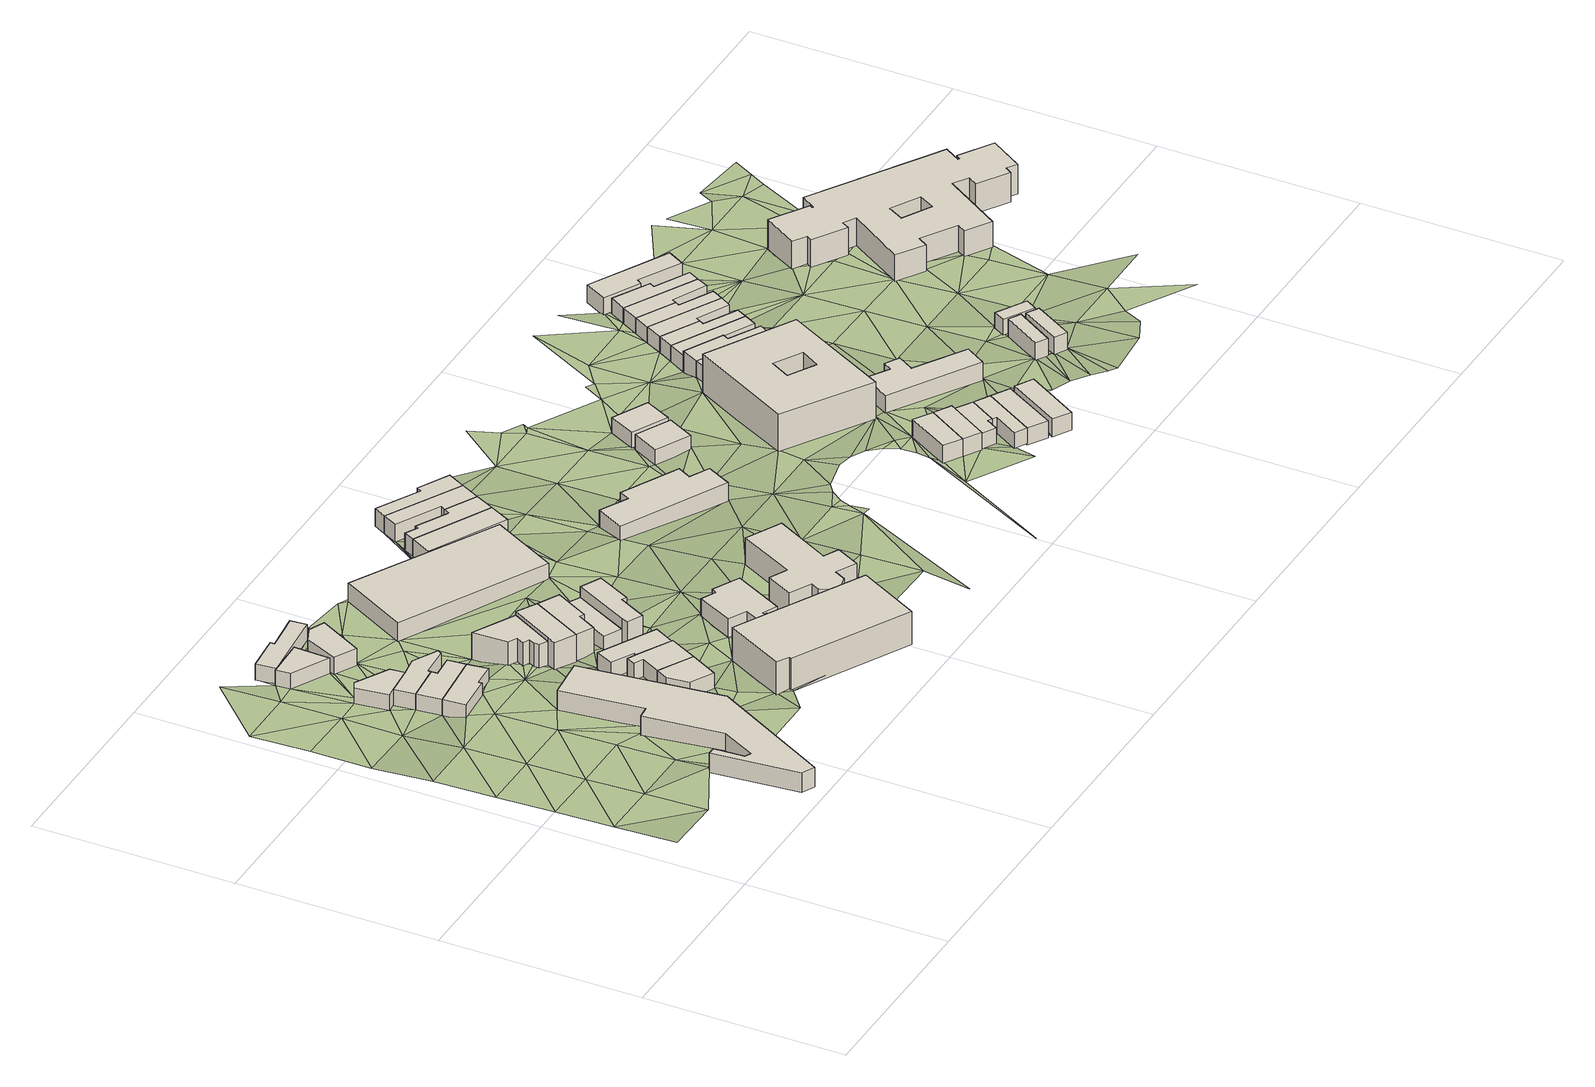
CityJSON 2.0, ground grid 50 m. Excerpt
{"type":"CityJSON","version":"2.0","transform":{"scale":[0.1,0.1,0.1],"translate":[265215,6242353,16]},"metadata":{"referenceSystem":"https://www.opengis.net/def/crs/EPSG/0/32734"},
"CityObjects":{
"building1":{"type":"Building","attributes":{"address":"Durham Avenue Cape Town","building":"retail","building:levels":1,"building_height":4.1,"roof_height":25.16,"ground_height":21.06,"plus_code":"4FRW3F86+V5J"},"geometry":[{"type":"Solid","lod":"1","boundaries":[[[[0,1,2,3]],[[1,4,5,2]],[[4,6,7,5]],[[6,8,9,7]],[[8,10,11,9]],[[10,12,13,11]],[[12,14,15,13]],[[14,16,17,15]],[[16,18,19,17]],[[18,20,21,19]],[[20,22,23,21]],[[22,0,3,23]],[[3,2,5,7,9,11,13,15,17,19,21,23]],[[22,20,18,16,14,12,10,8,6,4,1,0]]]]}]},
"building2":{"type":"Building","attributes":{"address":"Sugar Fix 83 Durham Avenue Salt River Cape Town","building":"retail","building:levels":1,"building_height":4.1,"roof_height":22.53,"ground_height":18.43,"plus_code":"4FRW3F96+43G"},"geometry":[{"type":"Solid","lod":"1","boundaries":[[[[24,25,26,27]],[[25,28,29,26]],[[28,30,31,29]],[[30,32,33,31]],[[32,34,35,33]],[[34,24,27,35]],[[27,26,29,31,33,35]],[[34,32,30,28,25,24]]]]}]},
"building3":{"type":"Building","attributes":{"address":"89 Durham Avenue Salt River Cape Town","building":"house","building:levels":1,"building_height":4.1,"roof_height":22.53,"ground_height":18.43,"plus_code":"4FRW3F96+343"},"geometry":[{"type":"Solid","lod":"1","boundaries":[[[[36,37,38,39]],[[37,40,41,38]],[[40,42,43,41]],[[42,44,45,43]],[[44,46,47,45]],[[46,36,39,47]],[[39,38,41,43,45,47]],[[46,44,42,40,37,36]]]]}]},
"building4":{"type":"Building","attributes":{"address":"87 Durham Avenue Salt River Cape Town","building":"house","building:levels":1,"building_height":4.1,"roof_height":22.53,"ground_height":18.43,"plus_code":"4FRW3F96+34F"},"geometry":[{"type":"Solid","lod":"1","boundaries":[[[[37,36,39,38]],[[36,48,49,39]],[[48,50,51,49]],[[50,52,53,51]],[[52,54,55,53]],[[54,37,38,55]],[[38,39,49,51,53,55]],[[54,52,50,48,36,37]]]]}]},
"building5":{"type":"Building","attributes":{"building":"retail","building:levels":1,"building_height":4.1,"roof_height":22.37,"ground_height":18.27,"plus_code":"4FRW3F96+53Q"},"geometry":[{"type":"Solid","lod":"1","boundaries":[[[[56,57,58,59]],[[57,60,61,58]],[[60,62,63,61]],[[62,56,59,63]],[[59,58,61,63]],[[62,60,57,56]]]]}]},
"building6":{"type":"Building","attributes":{"address":"85 Durham Avenue Salt River Cape Town","building":"house","building:levels":1,"building_height":4.1,"roof_height":22.53,"ground_height":18.43,"plus_code":"4FRW3F96+443"},"geometry":[{"type":"Solid","lod":"1","boundaries":[[[[54,52,53,55]],[[52,64,65,53]],[[64,66,67,65]],[[66,68,69,67]],[[68,70,71,69]],[[70,72,27,71]],[[72,73,35,27]],[[73,54,55,35]],[[55,53,65,67,69,71,27,35]],[[73,72,70,68,66,64,52,54]]]]}]},
"building7":{"type":"Building","attributes":{"address":"Salt River Cape Town","building":"house","building:levels":1,"building_height":4.1,"roof_height":21.82,"ground_height":17.72,"plus_code":"4FRW3F96+647"},"geometry":[{"type":"Solid","lod":"1","boundaries":[[[[74,75,76,77]],[[75,78,79,76]],[[78,80,81,79]],[[80,82,83,81]],[[82,84,85,83]],[[84,74,77,85]],[[77,76,79,81,83,85]],[[84,82,80,78,75,74]]]]}]},
"building8":{"type":"Building","attributes":{"address":"82 Coleridge Road Salt River Cape Town","building":"house","building:levels":1,"building_height":4.1,"roof_height":24.78,"ground_height":20.68,"plus_code":"4FRW3F86+W63"},"geometry":[{"type":"Solid","lod":"1","boundaries":[[[[86,87,88,89]],[[87,90,91,88]],[[90,92,93,91]],[[92,94,95,93]],[[94,86,89,95]],[[89,88,91,93,95]],[[94,92,90,87,86]]]]}]},
"building9":{"type":"Building","attributes":{"building":"yes","building:levels":1,"building_height":4.1,"roof_height":22.37,"ground_height":18.27,"plus_code":"4FRW3F96+54P"},"geometry":[{"type":"Solid","lod":"1","boundaries":[[[[96,97,98,99]],[[97,100,101,98]],[[100,102,103,101]],[[102,104,105,103]],[[104,96,99,105]],[[99,98,101,103,105]],[[104,102,100,97,96]]]]}]},
"building10":{"type":"Building","attributes":{"address":"80 Coleridge Road Salt River Cape Town","building":"house","building:levels":1,"building_height":4.1,"roof_height":24.78,"ground_height":20.68,"plus_code":"4FRW3F86+W6G"},"geometry":[{"type":"Solid","lod":"1","boundaries":[[[[106,107,108,95]],[[107,109,110,108]],[[109,111,112,110]],[[111,113,114,112]],[[113,115,116,114]],[[115,117,89,116]],[[117,106,95,89]],[[95,108,110,112,114,116,89]],[[117,115,113,111,109,107,106]]]]}]},
"building11":{"type":"Building","attributes":{"address":"78 Coleridge Road Salt River Cape Town","building":"house","building:levels":1,"building_height":4.1,"roof_height":24.37,"ground_height":20.27,"plus_code":"4FRW3F86+X65"},"geometry":[{"type":"Solid","lod":"1","boundaries":[[[[118,119,120,121]],[[119,122,123,120]],[[122,124,125,123]],[[124,126,127,125]],[[126,128,129,127]],[[128,118,121,129]],[[121,120,123,125,127,129]],[[128,126,124,122,119,118]]]]}]},
"building12":{"type":"Building","attributes":{"address":"1 Swift Street Salt River Cape Town","building":"house","building:levels":2,"building_height":6.9,"roof_height":25.39,"ground_height":18.49,"plus_code":"4FRW3F96+362"},"geometry":[{"type":"Solid","lod":"1","boundaries":[[[[130,131,132,133]],[[131,134,135,132]],[[134,136,137,135]],[[136,138,139,137]],[[138,140,141,139]],[[140,142,143,141]],[[142,144,145,143]],[[144,146,147,145]],[[146,130,133,147]],[[133,132,135,137,139,141,143,145,147]],[[146,144,142,140,138,136,134,131,130]]]]}]},
"building13":{"type":"Building","attributes":{"address":"3 Swift Street Salt River Cape Town","building":"house","building:levels":2,"building_height":6.9,"roof_height":26.44,"ground_height":19.54,"plus_code":"4FRW3F96+26P"},"geometry":[{"type":"Solid","lod":"1","boundaries":[[[[148,149,150,151]],[[149,152,153,150]],[[152,154,155,153]],[[154,156,157,155]],[[156,148,151,157]],[[151,150,153,155,157]],[[156,154,152,149,148]]]]}]},
"building14":{"type":"Building","attributes":{"address":"5 Swift Street Salt River Cape Town","building":"house","building:levels":2,"building_height":6.9,"roof_height":26.44,"ground_height":19.54,"plus_code":"4FRW3F96+27C"},"geometry":[{"type":"Solid","lod":"1","boundaries":[[[[158,159,151,160]],[[159,161,157,151]],[[161,162,163,157]],[[162,164,165,163]],[[164,166,167,165]],[[166,158,160,167]],[[160,151,157,163,165,167]],[[166,164,162,161,159,158]]]]}]},
"building15":{"type":"Building","attributes":{"address":"86 Cecil Road Salt River Cape Town","building":"industrial","building:levels":2,"building_height":6.9,"roof_height":29.19,"ground_height":22.29,"plus_code":"4FRW3F86+R8G"},"geometry":[{"type":"Solid","lod":"1","boundaries":[[[[168,169,170,171]],[[169,172,173,170]],[[172,174,175,173]],[[174,176,177,175]],[[176,178,179,177]],[[178,168,171,179]],[[171,170,173,175,177,179]],[[178,176,174,172,169,168]]]]}]},
"building16":{"type":"Building","attributes":{"address":"7 Swift Street Salt River Cape Town","building":"house","building:levels":1,"building_height":4.1,"roof_height":23.52,"ground_height":19.42,"plus_code":"4FRW3F96+278"},"geometry":[{"type":"Solid","lod":"1","boundaries":[[[[180,158,181,182]],[[158,166,183,181]],[[166,184,185,183]],[[184,186,187,185]],[[186,188,189,187]],[[188,180,182,189]],[[182,181,183,185,187,189]],[[188,186,184,166,158,180]]]]}]},
"building17":{"type":"Building","attributes":{"address":"9 Swift Street Salt River Cape Town","building":"house","building:levels":2,"building_height":6.9,"roof_height":26.32,"ground_height":19.42,"plus_code":"4FRW3F96+275"},"geometry":[{"type":"Solid","lod":"1","boundaries":[[[[180,188,190,191]],[[188,192,193,190]],[[192,194,195,193]],[[194,196,197,195]],[[196,198,199,197]],[[198,200,201,199]],[[200,180,191,201]],[[191,190,193,195,197,199,201]],[[200,198,196,194,192,188,180]]]]}]},
"building18":{"type":"Building","attributes":{"address":"63 Coleridge Road Salt River Cape Town","building":"house","building:levels":1,"residential":"clergy_house","building_height":4.1,"roof_height":25.23,"ground_height":21.13,"plus_code":"4FRW3F86+V8X"},"geometry":[{"type":"Solid","lod":"1","boundaries":[[[[202,203,204,205]],[[203,206,207,204]],[[206,208,209,207]],[[208,210,211,209]],[[210,212,213,211]],[[212,214,215,213]],[[214,216,217,215]],[[216,218,219,217]],[[218,220,221,219]],[[220,222,223,221]],[[222,224,225,223]],[[224,226,227,225]],[[226,228,229,227]],[[228,202,205,229]],[[205,204,207,209,211,213,215,217,219,221,223,225,227,229]],[[228,226,224,222,220,218,216,214,212,210,208,206,203,202]]]]}]},
"building19":{"type":"Building","attributes":{"address":"4 Swift Street Salt River Cape Town","building":"retail","building:levels":1,"building_height":4.1,"roof_height":22.8,"ground_height":18.7,"plus_code":"4FRW3F96+47P"},"geometry":[{"type":"Solid","lod":"1","boundaries":[[[[230,231,232,233]],[[231,234,235,232]],[[234,236,237,235]],[[236,230,233,237]],[[233,232,235,237]],[[236,234,231,230]]]]}]},
"building20":{"type":"Building","attributes":{"address":"St. Francis Catholic Church Coleridge Road Salt River","building":"church","building:levels":2,"amenity":"place_of_worship","building_height":6.9,"roof_height":27.73,"ground_height":20.83,"plus_code":"4FRW3F86+VCM"},"geometry":[{"type":"Solid","lod":"1","boundaries":[[[[238,239,240,241]],[[239,242,243,240]],[[242,244,245,243]],[[244,246,247,245]],[[246,248,249,247]],[[248,250,251,249]],[[250,252,253,251]],[[252,254,255,253]],[[254,256,257,255]],[[256,258,259,257]],[[258,260,261,259]],[[260,262,263,261]],[[262,264,265,263]],[[264,238,241,265]],[[241,240,243,245,247,249,251,253,255,257,259,261,263,265]],[[264,262,260,258,256,254,252,250,248,246,244,242,239,238]]]]}]},
"building21":{"type":"Building","attributes":{"address":"74 Coleridge Road Salt River Cape Town","building":"house","building:levels":1,"building_height":4.1,"roof_height":22.81,"ground_height":18.71,"plus_code":"4FRW3F96+592"},"geometry":[{"type":"Solid","lod":"1","boundaries":[[[[266,267,268,269]],[[267,270,271,268]],[[270,272,273,271]],[[272,266,269,273]],[[269,268,271,273]],[[272,270,267,266]]]]}]},
"building22":{"type":"Building","attributes":{"address":"72 Coleridge Road Salt River Cape Town","building":"house","building:levels":1,"building_height":4.1,"roof_height":22.81,"ground_height":18.71,"plus_code":"4FRW3F96+598"},"geometry":[{"type":"Solid","lod":"1","boundaries":[[[[274,275,276,277]],[[275,278,279,276]],[[278,280,281,279]],[[280,282,283,281]],[[282,267,268,283]],[[267,266,269,268]],[[266,284,285,269]],[[284,274,277,285]],[[277,276,279,281,283,268,269,285]],[[284,266,267,282,280,278,275,274]]]]}]},
"building23":{"type":"Building","attributes":{"address":"70 Coleridge Road Salt River Cape Town","building":"house","building:levels":1,"building_height":4.1,"roof_height":22.81,"ground_height":18.71,"plus_code":"4FRW3F96+59W"},"geometry":[{"type":"Solid","lod":"1","boundaries":[[[[286,287,288,289]],[[287,290,291,288]],[[290,292,293,291]],[[292,294,277,293]],[[294,295,285,277]],[[295,286,289,285]],[[289,288,291,293,277,285]],[[295,294,292,290,287,286]]]]}]},
"building24":{"type":"Building","attributes":{"address":"68 Coleridge Road Salt River Cape Town","building":"house","building:levels":1,"building_height":4.1,"roof_height":22.81,"ground_height":18.71,"plus_code":"4FRW3F96+6C2"},"geometry":[{"type":"Solid","lod":"1","boundaries":[[[[296,297,298,299]],[[297,300,301,298]],[[300,302,288,301]],[[302,303,289,288]],[[303,304,305,289]],[[304,296,299,305]],[[299,298,301,288,289,305]],[[304,303,302,300,297,296]]]]}]},
"building25":{"type":"Building","attributes":{"building":"school","building:levels":1,"building_height":4.1,"roof_height":22.46,"ground_height":18.36,"plus_code":"4FRW3F96+2FQ"},"geometry":[{"type":"Solid","lod":"1","boundaries":[[[[306,307,308,309]],[[307,310,311,308]],[[310,312,313,311]],[[312,314,315,313]],[[314,316,317,315]],[[316,318,319,317]],[[318,320,321,319]],[[320,306,309,321]],[[309,308,311,313,315,317,319,321]],[[320,318,316,314,312,310,307,306]]]]}]},
"building26":{"type":"Building","attributes":{"building":"school","building:levels":1,"building_height":4.1,"roof_height":21.65,"ground_height":17.55,"plus_code":"4FRW3F96+3HH"},"geometry":[{"type":"Solid","lod":"1","boundaries":[[[[322,323,324,325]],[[323,326,327,324]],[[326,328,329,327]],[[328,322,325,329]],[[325,324,327,329]],[[328,326,323,322]]]]}]},
"building27":{"type":"Building","attributes":{"building":"school","building:levels":1,"building_height":4.1,"roof_height":21.23,"ground_height":17.13,"plus_code":"4FRW3F96+3JR"},"geometry":[{"type":"Solid","lod":"1","boundaries":[[[[330,331,332,333]],[[331,334,335,332]],[[334,336,337,335]],[[336,330,333,337]],[[333,332,335,337]],[[336,334,331,330]]]]}]},
"building28":{"type":"Building","attributes":{"address":"Swift Street Salt River Cape Town","building":"house","building:levels":1,"building_height":4.1,"roof_height":24.75,"ground_height":20.65,"plus_code":"4FRW3F86+VMH"},"geometry":[{"type":"Solid","lod":"1","boundaries":[[[[338,339,340,341]],[[339,342,343,340]],[[342,344,345,343]],[[344,338,341,345]],[[341,340,343,345]],[[344,342,339,338]]]]}]},
"building29":{"type":"Building","attributes":{"address":"Swift Street Salt River Cape Town","building":"house","building:levels":1,"building_height":4.1,"roof_height":24.75,"ground_height":20.65,"plus_code":"4FRW3F86+VP2"},"geometry":[{"type":"Solid","lod":"1","boundaries":[[[[339,338,341,340]],[[338,346,347,341]],[[346,348,349,347]],[[348,350,351,349]],[[350,339,340,351]],[[340,341,347,349,351]],[[350,348,346,338,339]]]]}]},
"building30":{"type":"Building","attributes":{"address":"Swift Street Salt River Cape Town","building":"house","building:levels":1,"building_height":4.1,"roof_height":24.51,"ground_height":20.41,"plus_code":"4FRW3F86+VP4"},"geometry":[{"type":"Solid","lod":"1","boundaries":[[[[352,353,354,355]],[[353,356,357,354]],[[356,358,359,357]],[[358,360,361,359]],[[360,362,363,361]],[[362,352,355,363]],[[355,354,357,359,361,363]],[[362,360,358,356,353,352]]]]}]},
"building31":{"type":"Building","attributes":{"address":"Swift Street Salt River Cape Town","building":"house","building:levels":1,"building_height":4.1,"roof_height":24.51,"ground_height":20.41,"plus_code":"4FRW3F86+RPG"},"geometry":[{"type":"Solid","lod":"1","boundaries":[[[[364,352,355,365]],[[352,362,363,355]],[[362,366,367,363]],[[366,368,369,367]],[[368,370,371,369]],[[370,364,365,371]],[[365,355,363,367,369,371]],[[370,368,366,362,352,364]]]]}]},
"building32":{"type":"Building","attributes":{"address":"Swift Street Salt River Cape Town","building":"house","building:levels":1,"building_height":4.1,"roof_height":24.51,"ground_height":20.41,"plus_code":"4FRW3F86+RQC"},"geometry":[{"type":"Solid","lod":"1","boundaries":[[[[372,373,371,365]],[[373,374,375,371]],[[374,376,377,375]],[[376,372,365,377]],[[365,371,375,377]],[[376,374,373,372]]]]}]},
"building33":{"type":"Building","attributes":{"address":"Swift Studio 97 Cecil Road Salt River 7925 Cape Town","building":"apartments","building:levels":3,"building:flats":"2","building_height":9.7,"roof_height":28.74,"ground_height":19.04,"plus_code":"4FRW3F96+2M3"},"geometry":[{"type":"Solid","lod":"1","boundaries":[[[[378,379,380,381]],[[379,382,383,380]],[[382,384,385,383]],[[384,378,381,385]],[[386,387,388,389]],[[387,390,391,388]],[[390,392,393,391]],[[392,386,389,393]],[[381,380,383,385],[389,388,391,393]],[[384,382,379,378],[392,390,387,386]]]]}]},
"building34":{"type":"Building","attributes":{"address":"Swift Street Salt River Cape Town","building":"house","building:levels":1,"building_height":4.1,"roof_height":24.74,"ground_height":20.64,"plus_code":"4FRW3F86+RQ8"},"geometry":[{"type":"Solid","lod":"1","boundaries":[[[[394,395,396,397]],[[395,398,399,396]],[[398,400,401,399]],[[400,394,397,401]],[[397,396,399,401]],[[400,398,395,394]]]]}]},
"building35":{"type":"Building","attributes":{"building":"school","building:levels":1,"building_height":4.1,"roof_height":23.8,"ground_height":19.7,"plus_code":"4FRW3F86+WQ8"},"geometry":[{"type":"Solid","lod":"1","boundaries":[[[[402,403,404,405]],[[403,406,407,404]],[[406,408,409,407]],[[408,410,411,409]],[[410,412,413,411]],[[412,414,415,413]],[[414,416,417,415]],[[416,402,405,417]],[[405,404,407,409,411,413,415,417]],[[416,414,412,410,408,406,403,402]]]]}]},
"building36":{"type":"Building","attributes":{"address":"95 Cecil Road Salt River Cape Town","building":"house","building:levels":1,"building_height":4.1,"roof_height":22.55,"ground_height":18.45,"plus_code":"4FRW3F96+3P9"},"geometry":[{"type":"Solid","lod":"1","boundaries":[[[[418,419,420,421]],[[419,422,423,420]],[[422,424,425,423]],[[424,426,427,425]],[[426,428,429,427]],[[428,418,421,429]],[[421,420,423,425,427,429]],[[428,426,424,422,419,418]]]]}]},
"building37":{"type":"Building","attributes":{"address":"93 Cecil Road Salt River Cape Town","building":"house","building:levels":1,"building_height":4.1,"roof_height":22.55,"ground_height":18.45,"plus_code":"4FRW3F96+3QC"},"geometry":[{"type":"Solid","lod":"1","boundaries":[[[[430,431,421,420]],[[431,432,433,421]],[[432,434,435,433]],[[434,436,437,435]],[[436,438,439,437]],[[438,430,420,439]],[[420,421,433,435,437,439]],[[438,436,434,432,431,430]]]]}]},
"building38":{"type":"Building","attributes":{"address":"91 Cecil Road Salt River Cape Town","building":"house","building:levels":1,"building_height":4.1,"roof_height":21.38,"ground_height":17.28,"plus_code":"4FRW3F96+3QR"},"geometry":[{"type":"Solid","lod":"1","boundaries":[[[[438,436,440,441]],[[436,442,443,440]],[[442,444,445,443]],[[444,446,447,445]],[[446,448,449,447]],[[448,438,441,449]],[[441,440,443,445,447,449]],[[448,446,444,442,436,438]]]]}]},
"building39":{"type":"Building","attributes":{"address":"89 Cecil Road Salt River Cape Town","building":"house","building:levels":1,"building_height":4.1,"roof_height":21.38,"ground_height":17.28,"plus_code":"4FRW3F96+4Q4"},"geometry":[{"type":"Solid","lod":"1","boundaries":[[[[450,451,447,449]],[[451,452,453,447]],[[452,454,455,453]],[[454,456,457,455]],[[456,458,459,457]],[[458,450,449,459]],[[449,447,453,455,457,459]],[[458,456,454,452,451,450]]]]}]},
"building40":{"type":"Building","attributes":{"address":"87 Cecil Road Salt River Cape Town","building":"house","building:levels":1,"building_height":4.1,"roof_height":21.38,"ground_height":17.28,"plus_code":"4FRW3F96+4QG"},"geometry":[{"type":"Solid","lod":"1","boundaries":[[[[458,456,457,459]],[[456,460,461,457]],[[460,462,463,461]],[[462,464,465,463]],[[464,466,467,465]],[[466,458,459,467]],[[459,457,461,463,465,467]],[[466,464,462,460,456,458]]]]}]},
"building41":{"type":"Building","attributes":{"address":"85 Cecil Road Salt River Cape Town","building":"house","building:levels":1,"building_height":4.1,"roof_height":21.27,"ground_height":17.17,"plus_code":"4FRW3F96+4RJ"},"geometry":[{"type":"Solid","lod":"1","boundaries":[[[[466,464,468,469]],[[464,470,471,468]],[[470,472,473,471]],[[472,474,475,473]],[[474,476,477,475]],[[476,466,469,477]],[[469,468,471,473,475,477]],[[476,474,472,470,464,466]]]]}]},
"building42":{"type":"Building","attributes":{"building":"school","building:levels":1,"building_height":4.1,"roof_height":23.82,"ground_height":19.72,"plus_code":"4FRW3F86+VV9"},"geometry":[{"type":"Solid","lod":"1","boundaries":[[[[478,479,480,481]],[[479,482,483,480]],[[482,484,485,483]],[[484,478,481,485]],[[481,480,483,485]],[[484,482,479,478]]]]}]},
"building43":{"type":"Building","attributes":{"address":"83 Cecil Road Salt River Cape Town","building":"house","building:levels":1,"building_height":4.1,"roof_height":21.27,"ground_height":17.17,"plus_code":"4FRW3F96+5Q5"},"geometry":[{"type":"Solid","lod":"1","boundaries":[[[[476,474,475,477]],[[474,486,487,475]],[[486,488,489,487]],[[488,490,491,489]],[[490,492,493,491]],[[492,476,477,493]],[[477,475,487,489,491,493]],[[492,490,488,486,474,476]]]]}]},
"building44":{"type":"Building","attributes":{"building":"school","building:levels":1,"building_height":4.1,"roof_height":23.82,"ground_height":19.72,"plus_code":"4FRW3F86+VW2"},"geometry":[{"type":"Solid","lod":"1","boundaries":[[[[494,495,496,497]],[[495,498,499,496]],[[498,500,501,499]],[[500,494,497,501]],[[497,496,499,501]],[[500,498,495,494]]]]}]},
"building45":{"type":"Building","attributes":{"address":"81 Cecil Road Salt River Cape Town","building":"house","building:levels":1,"building_height":4.1,"roof_height":21.27,"ground_height":17.17,"plus_code":"4FRW3F96+5R3"},"geometry":[{"type":"Solid","lod":"1","boundaries":[[[[492,490,491,493]],[[490,502,503,491]],[[502,504,505,503]],[[504,506,507,505]],[[506,508,509,507]],[[508,492,493,509]],[[493,491,503,505,507,509]],[[508,506,504,502,490,492]]]]}]},
"building46":{"type":"Building","attributes":{"building":"school","building:levels":1,"building_height":4.1,"roof_height":22.9,"ground_height":18.8,"plus_code":"4FRW3F86+VWV"},"geometry":[{"type":"Solid","lod":"1","boundaries":[[[[510,511,512,513]],[[511,514,515,512]],[[514,516,517,515]],[[516,510,513,517]],[[513,512,515,517]],[[516,514,511,510]]]]}]},
"building47":{"type":"Building","attributes":{"address":"79 Cecil Road Salt River Cape Town","building":"house","building:levels":1,"building_height":4.1,"roof_height":21.27,"ground_height":17.17,"plus_code":"4FRW3F96+5RM"},"geometry":[{"type":"Solid","lod":"1","boundaries":[[[[518,519,520,521]],[[519,522,523,520]],[[522,524,525,523]],[[524,526,527,525]],[[526,528,529,527]],[[528,518,521,529]],[[521,520,523,525,527,529]],[[528,526,524,522,519,518]]]]}]},
"building48":{"type":"Building","attributes":{"address":"Druden Primary School Dryden Street Salt River Cape Town","building":"school","building:levels":2,"amenity":"school","building_height":6.9,"roof_height":24.51,"ground_height":17.61,"plus_code":"4FRW3F97+23M"},"geometry":[{"type":"Solid","lod":"1","boundaries":[[[[530,531,532,533]],[[531,534,535,532]],[[534,536,537,535]],[[536,538,539,537]],[[538,540,541,539]],[[540,542,543,541]],[[542,544,545,543]],[[544,546,547,545]],[[546,548,549,547]],[[548,550,551,549]],[[550,552,553,551]],[[552,554,555,553]],[[554,556,557,555]],[[556,558,559,557]],[[558,560,561,559]],[[560,562,563,561]],[[562,564,565,563]],[[564,566,567,565]],[[566,568,569,567]],[[568,570,571,569]],[[570,572,573,571]],[[572,574,575,573]],[[574,576,577,575]],[[576,578,579,577]],[[578,580,581,579]],[[580,582,583,581]],[[582,584,585,583]],[[584,530,533,585]],[[586,587,588,589]],[[587,590,591,588]],[[590,592,593,591]],[[592,586,589,593]],[[533,532,535,537,539,541,543,545,547,549,551,553,555,557,559,561,563,565,567,569,571,573,575,577,579,581,583,585],[589,588,591,593]],[[584,582,580,578,576,574,572,570,568,566,564,562,560,558,556,554,552,550,548,546,544,542,540,538,536,534,531,530],[592,590,587,586]]]]}]},
"terrain1":{"type":"TINRelief","geometry":[{"type":"CompositeSurface","lod":"1","boundaries":[[[594,595,596]],[[597,596,598]],[[596,595,599]],[[596,599,598]],[[600,597,601]],[[597,598,601]],[[602,603,600]],[[595,604,599]],[[602,600,601]],[[603,605,606]],[[598,599,607]],[[608,599,604]],[[605,603,602]],[[606,609,610]],[[599,608,607]],[[601,598,611]],[[609,612,610]],[[613,608,604]],[[606,605,609]],[[598,607,611]],[[613,614,615]],[[601,616,602]],[[613,615,608]],[[605,602,617]],[[608,618,607]],[[616,601,611]],[[612,609,619]],[[608,615,618]],[[602,620,617]],[[605,32,609]],[[618,611,607]],[[620,602,616]],[[621,612,619]],[[605,622,32]],[[622,605,617]],[[611,618,623]],[[619,609,30]],[[609,32,30]],[[1,611,623]],[[1,616,611]],[[32,622,34]],[[57,619,30]],[[620,616,624]],[[619,56,621]],[[619,57,56]],[[57,30,28]],[[625,626,627]],[[1,628,616]],[[56,629,630]],[[60,57,28]],[[28,25,631]],[[616,628,624]],[[28,631,632]],[[62,629,56]],[[632,60,28]],[[633,624,634]],[[24,635,25]],[[636,628,1]],[[90,87,627]],[[637,631,25]],[[638,48,639]],[[627,87,636]],[[640,639,48]],[[628,634,624]],[[626,641,627]],[[60,632,642]],[[632,631,637]],[[643,90,627]],[[25,635,637]],[[60,642,62]],[[644,643,627]],[[644,627,641]],[[640,48,66]],[[645,642,632]],[[636,87,646]],[[647,629,62]],[[62,642,645]],[[648,36,634]],[[86,113,87]],[[641,626,649]],[[650,634,628]],[[36,648,48]],[[87,113,646]],[[628,636,651]],[[66,48,648]],[[650,648,634]],[[636,646,652]],[[86,653,113]],[[654,637,635]],[[641,649,655]],[[62,645,100]],[[111,646,113]],[[66,648,68]],[[656,628,651]],[[68,654,635]],[[636,652,651]],[[628,657,650]],[[655,658,641]],[[659,628,656]],[[657,628,659]],[[660,646,111]],[[648,131,68]],[[100,647,62]],[[648,650,131]],[[644,169,643]],[[644,641,169]],[[656,651,661]],[[650,657,662]],[[660,111,109]],[[663,657,659]],[[649,664,655]],[[131,654,68]],[[665,651,652]],[[666,637,654]],[[94,643,169]],[[637,667,97]],[[667,637,666]],[[647,100,97]],[[654,131,666]],[[665,652,668]],[[669,668,652]],[[97,670,647]],[[669,652,671]],[[97,667,670]],[[666,131,672]],[[671,652,119]],[[673,94,674]],[[94,169,674]],[[672,131,149]],[[675,668,669]],[[676,668,677]],[[671,678,669]],[[675,677,668]],[[119,673,674]],[[230,667,666]],[[679,670,667]],[[680,671,119]],[[681,672,149]],[[682,218,169]],[[169,212,674]],[[169,683,682]],[[212,169,218]],[[680,119,684]],[[679,667,230]],[[672,685,666]],[[674,686,119]],[[684,687,680]],[[685,672,681]],[[684,119,686]],[[212,218,688]],[[686,674,212]],[[688,218,689]],[[687,684,690]],[[681,158,685]],[[691,683,169]],[[692,693,694]],[[695,692,683]],[[693,692,695]],[[683,696,695]],[[158,180,685]],[[697,666,685]],[[698,690,684]],[[683,699,696]],[[679,230,700]],[[696,701,695]],[[686,698,684]],[[690,698,200]],[[686,702,703]],[[696,704,701]],[[699,683,691]],[[695,701,705]],[[706,696,699]],[[696,706,704]],[[697,180,200]],[[685,180,697]],[[686,703,698]],[[707,695,705]],[[700,230,270]],[[708,699,691]],[[698,703,707]],[[709,200,698]],[[710,708,691]],[[709,697,200]],[[711,707,705]],[[230,712,270]],[[713,710,691]],[[691,714,713]],[[710,713,715]],[[700,270,267]],[[707,716,698]],[[709,717,697]],[[718,707,711]],[[267,282,700]],[[700,282,719]],[[698,720,709]],[[713,714,721]],[[712,697,717]],[[716,707,718]],[[700,719,287]],[[722,723,282]],[[282,723,719]],[[698,716,720]],[[709,724,717]],[[270,712,725]],[[713,726,727]],[[264,728,727]],[[723,729,719]],[[717,725,712]],[[709,720,724]],[[726,713,721]],[[730,729,723]],[[731,719,729]],[[732,725,717]],[[732,717,724]],[[733,729,730]],[[734,716,718]],[[735,264,727]],[[727,726,735]],[[731,729,733]],[[718,264,734]],[[720,716,734]],[[736,721,737]],[[266,725,738]],[[725,732,738]],[[739,732,724]],[[735,734,264]],[[721,736,726]],[[284,266,738]],[[732,739,738]],[[720,740,724]],[[736,735,726]],[[741,284,738]],[[284,741,742]],[[740,720,734]],[[310,307,739]],[[742,741,743]],[[738,739,744]],[[735,745,734]],[[746,739,307]],[[738,744,741]],[[736,747,735]],[[744,739,746]],[[745,735,747]],[[741,748,743]],[[740,734,745]],[[746,307,749]],[[743,748,750]],[[751,752,736]],[[747,736,752]],[[748,741,744]],[[747,752,753]],[[753,754,747]],[[745,747,754]],[[744,746,755]],[[740,745,756]],[[757,749,758]],[[749,755,746]],[[757,740,756]],[[745,754,759]],[[756,749,757]],[[760,748,744]],[[761,762,763]],[[745,759,764]],[[326,755,749]],[[755,760,744]],[[765,756,745]],[[749,756,766]],[[749,766,326]],[[764,765,745]],[[767,764,759]],[[755,326,323]],[[760,768,748]],[[769,770,748]],[[755,323,760]],[[769,748,768]],[[766,756,771]],[[756,765,771]],[[764,767,772]],[[760,323,773]],[[774,763,762]],[[762,775,774]],[[760,773,330]],[[760,776,768]],[[773,323,777]],[[776,760,330]],[[778,769,768]],[[775,762,779]],[[779,762,780]],[[768,776,778]],[[766,771,781]],[[777,782,773]],[[766,781,777]],[[763,774,342]],[[764,772,783]],[[784,785,786]],[[342,787,763]],[[764,783,765]],[[785,788,786]],[[777,781,782]],[[788,787,342]],[[772,784,783]],[[789,779,780]],[[788,342,786]],[[330,790,776]],[[378,771,765]],[[336,782,781]],[[779,789,358]],[[336,791,330]],[[784,786,783]],[[771,378,781]],[[791,790,330]],[[358,789,366]],[[786,342,783]],[[358,362,360]],[[358,366,362]],[[336,781,378]],[[342,339,792]],[[783,342,792]],[[336,793,791]],[[353,352,794]],[[339,794,795]],[[790,791,793]],[[795,792,339]],[[796,395,797]],[[793,336,378]],[[798,799,800]],[[795,794,352]],[[790,801,802]],[[803,783,792]],[[795,352,364]],[[790,793,801]],[[376,797,395]],[[800,799,804]],[[378,805,806]],[[378,806,793]],[[424,805,378]],[[801,793,807]],[[795,808,792]],[[364,808,795]],[[783,803,809]],[[803,810,811]],[[793,806,438]],[[808,364,376]],[[812,376,395]],[[810,813,811]],[[812,395,394]],[[814,793,438]],[[803,811,809]],[[424,378,809]],[[815,801,807]],[[816,807,793]],[[376,812,808]],[[812,394,817]],[[814,816,793]],[[811,813,809]],[[424,428,426]],[[408,818,819]],[[820,807,816]],[[813,408,821]],[[424,809,428]],[[817,822,812]],[[815,807,823]],[[807,820,823]],[[808,812,822]],[[809,813,824]],[[825,822,817]],[[408,819,821]],[[428,809,418]],[[824,813,821]],[[826,827,828]],[[819,808,822]],[[829,828,830]],[[831,832,825]],[[830,828,827]],[[820,833,823]],[[418,809,834]],[[835,822,825]],[[832,835,825]],[[809,824,834]],[[836,831,837]],[[827,418,834]],[[833,838,823]],[[821,819,839]],[[840,819,822]],[[841,836,837]],[[830,827,834]],[[842,452,843]],[[831,836,832]],[[835,844,822]],[[845,823,838]],[[846,823,845]],[[847,843,462]],[[835,832,844]],[[848,830,834]],[[821,849,824]],[[840,839,819]],[[452,462,843]],[[850,845,838]],[[848,834,452]],[[479,840,822]],[[836,841,851]],[[494,844,832]],[[834,824,849]],[[849,821,839]],[[850,852,845]],[[472,470,474]],[[479,853,840]],[[494,478,844]],[[486,474,488]],[[853,854,840]],[[854,839,840]],[[452,834,855]],[[853,479,478]],[[850,506,852]],[[462,452,855]],[[474,470,488]],[[851,856,836]],[[855,464,462]],[[514,853,478]],[[856,500,836]],[[506,504,857]],[[506,857,852]],[[478,494,514]],[[834,849,855]],[[857,858,852]],[[500,514,494]],[[504,502,857]],[[470,464,859]],[[500,856,514]],[[856,851,860]],[[854,861,839]],[[858,857,862]],[[470,859,488]],[[514,856,516]],[[863,854,516]],[[855,859,464]],[[502,862,857]],[[839,864,849]],[[490,488,859]],[[863,861,854]],[[865,856,860]],[[859,502,490]],[[855,849,864]],[[864,839,861]],[[862,502,859]],[[866,516,856]],[[865,866,856]],[[859,855,867]],[[868,862,859]],[[869,863,516]],[[868,870,862]],[[871,867,855]],[[869,861,863]],[[855,864,872]],[[868,873,870]],[[855,872,871]],[[866,869,516]],[[864,861,874]],[[875,868,859]],[[865,876,866]],[[859,867,875]],[[871,877,867]],[[878,874,861]],[[879,873,868]],[[872,864,880]],[[869,881,861]],[[872,880,871]],[[878,861,881]],[[864,882,880]],[[868,875,879]],[[874,878,883]],[[869,866,884]],[[885,873,879]],[[886,880,882]],[[883,878,887]],[[881,869,888]],[[878,881,888]],[[540,879,875]],[[546,540,875]],[[544,542,546]],[[540,546,542]],[[889,890,891]],[[892,893,879]],[[879,540,894]],[[895,889,891]],[[879,894,892]],[[540,896,894]],[[894,897,892]],[[898,894,896]],[[899,897,894]],[[898,899,894]],[[899,900,897]]]}]}
},
"vertices":[
[485,663,41],[380,652,41],[380,652,92],[485,663,92],[404,446,41],[404,446,92],[373,443,41],[373,443,92],[395,247,41],[395,247,92],[349,161,41],[349,161,92],[335,168,41],[335,168,92],[330,243,41],[330,243,92],[310,243,41],[310,243,92],[331,27,41],[331,27,92],[364,11,41],[364,11,92],[528,309,41],[528,309,92],
[330,1000,24],[326,1036,24],[326,1036,65],[330,1000,65],[243,1082,24],[243,1082,65],[225,1072,24],[225,1072,65],[234,990,24],[234,990,65],[258,993,24],[258,993,65],
[419,894,23],[270,879,23],[270,879,65],[419,894,65],[275,822,23],[275,822,65],[368,830,23],[368,830,65],[368,838,23],[368,838,65],[426,843,23],[426,843,65],
[415,940,23],[415,940,65],[359,935,23],[359,935,65],[358,950,23],[358,950,65],[264,941,23],[264,941,65],
[211,1259,23],[215,1223,23],[215,1223,64],[211,1259,64],[307,1174,23],[307,1174,64],[310,1263,23],[310,1263,64],
[358,958,23],[358,958,65],[432,963,23],[432,963,65],[439,974,23],[439,974,65],[377,1007,23],[377,1007,65],[330,1000,23],[258,993,23],
[220,1313,16],[226,1263,16],[226,1263,58],[220,1313,58],[411,1282,16],[411,1282,58],[407,1322,16],[407,1322,58],[311,1311,16],[311,1311,58],[310,1322,16],[310,1322,58],
[554,494,47],[538,465,47],[538,465,88],[554,494,88],[544,409,47],[544,409,88],[602,378,47],[602,378,88],[640,448,47],[640,448,88],
[367,1138,19],[426,1247,19],[426,1247,64],[367,1138,64],[386,1265,19],[386,1265,64],[351,1250,19],[351,1250,64],[312,1167,19],[312,1167,64],
[640,448,43],[676,517,43],[676,517,88],[592,562,43],[592,562,88],[567,574,43],[567,574,88],[556,553,43],[556,553,88],[579,541,43],[579,541,88],[554,494,43],
[676,517,41],[705,571,41],[705,571,84],[676,517,84],[564,646,41],[564,646,84],[541,602,41],[541,602,84],[597,572,41],[597,572,84],[592,562,41],[592,562,84],
[601,865,23],[497,921,23],[497,921,94],[601,865,94],[500,832,23],[500,832,94],[521,821,23],[521,821,94],[511,803,23],[511,803,94],[528,795,23],[528,795,94],[521,781,23],[521,781,94],[521,767,23],[521,767,94],[541,756,23],[541,756,94],
[650,837,25],[601,865,25],[601,865,104],[650,837,104],[541,756,25],[541,756,104],[529,734,25],[529,734,104],[580,706,25],[580,706,104],
[703,809,34],[650,837,34],[703,809,104],[580,706,34],[621,684,34],[621,684,104],[647,731,34],[647,731,104],[658,725,34],[658,725,104],
[1038,225,44],[722,394,44],[722,394,132],[1038,225,132],[643,246,44],[643,246,132],[673,229,44],[673,229,132],[670,223,44],[670,223,132],[955,71,44],[955,71,132],
[753,783,34],[703,809,75],[753,783,75],[658,725,75],[666,721,34],[666,721,75],[639,668,34],[639,668,75],[682,646,34],[682,646,75],
[682,646,103],[753,783,103],[675,629,34],[675,629,103],[713,610,34],[713,610,103],[749,679,34],[749,679,103],[761,673,34],[761,673,103],[804,758,34],[804,758,103],
[892,369,44],[956,494,44],[956,494,92],[892,369,92],[889,528,44],[889,528,92],[882,515,44],[882,515,92],[845,533,44],[845,533,92],[800,443,44],[800,443,92],[845,420,44],[845,420,92],[830,390,44],[830,390,92],[805,403,44],[805,403,92],[789,372,44],[789,372,92],[842,345,44],[842,345,92],[859,378,44],[859,378,92],[853,381,44],[853,381,92],[856,387,44],[856,387,92],
[583,1268,19],[492,1100,19],[492,1100,68],[583,1268,68],[850,909,19],[850,909,68],[939,1075,19],[939,1075,68],
[1069,537,46],[997,398,46],[997,398,117],[1069,537,117],[954,420,46],[954,420,117],[919,353,46],[919,353,117],[973,325,46],[973,325,117],[962,304,46],[962,304,117],[972,277,46],[972,277,117],[996,265,46],[996,265,117],[1023,271,46],[1023,271,117],[1038,299,46],[1038,299,117],[1089,273,46],[1089,273,117],[1120,333,46],[1120,333,117],[1083,352,46],[1083,352,117],[1157,492,46],[1157,492,117],
[991,1120,23],[801,1219,23],[801,1219,68],[991,1120,68],[774,1167,23],[774,1167,68],[964,1068,23],[964,1068,68],
[936,1210,23],[928,1195,23],[928,1195,68],[936,1210,68],[849,1237,23],[849,1237,68],[845,1229,23],[845,1229,68],[815,1245,23],[815,1245,68],[1015,1168,23],[1015,1168,68],
[1040,1216,22],[855,1316,22],[855,1316,68],[1040,1216,68],[835,1279,22],[835,1279,68],[943,1221,22],[943,1221,68],[936,1210,22],[1015,1168,22],
[986,1301,21],[979,1289,21],[979,1289,68],[986,1301,68],[872,1347,21],[872,1347,68],[855,1316,21],[1040,1216,21],[1063,1260,21],[1063,1260,68],
[1316,824,17],[1174,897,17],[1174,897,65],[1316,824,65],[1160,871,17],[1160,871,65],[1092,907,17],[1092,907,65],[1055,837,17],[1055,837,65],[1315,703,17],[1315,703,65],[1347,765,17],[1347,765,65],[1298,790,17],[1298,790,65],
[1491,933,16],[1405,977,16],[1405,977,56],[1491,933,56],[1370,910,16],[1370,910,56],[1456,866,16],[1456,866,56],
[1447,1055,11],[1413,989,11],[1413,989,52],[1447,1055,52],[1502,945,11],[1502,945,52],[1535,1011,11],[1535,1011,52],
[1670,306,41],[1734,411,41],[1734,411,88],[1670,306,88],[1689,439,41],[1689,439,88],[1626,333,41],[1626,333,88],
[1712,280,41],[1712,280,88],[1772,379,41],[1772,379,88],[1776,386,41],[1776,386,88],
[1814,353,44],[1772,379,44],[1772,379,85],[1814,353,85],[1712,280,44],[1712,280,85],[1745,261,44],[1745,261,85],[1763,291,44],[1763,291,85],[1773,285,44],[1773,285,85],
[1853,330,44],[1853,330,85],[1782,279,44],[1782,279,85],[1746,218,44],[1746,218,85],[1776,201,44],[1776,201,85],
[1853,330,40],[1776,201,40],[1822,172,40],[1822,172,85],[1898,304,40],[1898,304,85],
[1660,939,25],[1521,684,25],[1521,684,127],[1660,939,127],[1732,551,25],[1732,551,127],[1874,817,25],[1874,817,127],[1696,785,25],[1764,745,25],[1764,745,127],[1696,785,127],[1735,697,25],[1735,697,127],[1668,736,25],[1668,736,127],
[1952,274,40],[1908,299,40],[1908,299,87],[1952,274,87],[1829,166,40],[1829,166,87],[1872,140,40],[1872,140,87],
[1973,409,28],[2005,461,28],[2005,461,78],[1973,409,78],[1881,538,28],[1881,538,78],[1906,579,28],[1906,579,78],[1871,600,28],[1871,600,78],[1857,578,28],[1857,578,78],[1803,612,28],[1803,612,78],[1758,541,28],[1758,541,78],
[1881,887,24],[1710,981,24],[1710,981,66],[1881,887,66],[1689,941,24],[1689,941,66],[1777,892,24],[1777,892,66],[1783,904,24],[1783,904,66],[1865,859,24],[1865,859,66],
[1710,981,11],[1881,887,11],[1897,916,11],[1897,916,66],[1820,958,11],[1820,958,66],[1827,973,11],[1827,973,66],[1732,1023,11],[1732,1023,66],
[1827,973,54],[1732,1023,54],[1832,983,11],[1832,983,54],[1915,940,11],[1915,940,54],[1932,971,11],[1932,971,54],[1755,1066,11],[1755,1066,54],
[1755,1066,12],[1932,971,12],[1946,997,12],[1946,997,54],[1864,1041,12],[1864,1041,54],[1870,1053,12],[1870,1053,54],[1776,1103,12],[1776,1103,54],
[1876,1063,12],[1876,1063,54],[1956,1023,12],[1956,1023,54],[1973,1050,12],[1973,1050,54],[1797,1145,12],[1797,1145,54],
[1973,1050,53],[1797,1145,53],[1989,1079,12],[1989,1079,53],[1907,1123,12],[1907,1123,53],[1913,1133,12],[1913,1133,53],[1818,1184,12],[1818,1184,53],
[2179,419,31],[2150,436,31],[2150,436,78],[2179,419,78],[2092,340,31],[2092,340,78],[2120,323,31],[2120,323,78],
[1918,1143,12],[1918,1143,53],[2003,1103,12],[2003,1103,53],[2017,1131,12],[2017,1131,53],[1842,1226,12],[1842,1226,53],
[2188,412,28],[2130,313,28],[2130,313,78],[2188,412,78],[2161,296,28],[2161,296,78],[2218,394,28],[2218,394,78],
[2032,1159,12],[2032,1159,53],[1947,1204,12],[1947,1204,53],[1954,1217,12],[1954,1217,53],[1864,1266,12],[1864,1266,53],
[2171,479,28],[2154,450,28],[2154,450,69],[2171,479,69],[2227,408,28],[2227,408,69],[2244,437,28],[2244,437,69],
[1887,1338,6],[1857,1282,6],[1857,1282,53],[1887,1338,53],[1945,1235,6],[1945,1235,53],[1953,1247,6],[1953,1247,53],[2057,1190,6],[2057,1190,53],[2081,1233,6],[2081,1233,53],
[2746,769,7],[2664,821,7],[2664,821,85],[2746,769,85],[2657,810,7],[2657,810,85],[2652,813,7],[2652,813,85],[2676,852,7],[2676,852,85],[2365,1048,7],[2365,1048,85],[2341,1011,7],[2341,1011,85],[2338,1013,7],[2338,1013,85],[2343,1020,7],[2343,1020,85],[2253,1078,7],[2253,1078,85],[2198,992,7],[2198,992,85],[2232,971,7],[2232,971,85],[2223,958,7],[2223,958,85],[2303,906,7],[2303,906,85],[2315,925,7],[2315,925,85],[2344,907,7],[2344,907,85],[2253,766,7],[2253,766,85],[2319,723,7],[2319,723,85],[2335,748,7],[2335,748,85],[2419,694,7],[2419,694,85],[2406,673,7],[2406,673,85],[2467,634,7],[2467,634,85],[2560,780,7],[2560,780,85],[2597,757,7],[2597,757,85],[2582,733,7],[2582,733,85],[2657,685,7],[2657,685,85],[2668,702,7],[2668,702,85],[2693,686,7],[2693,686,85],[2411,858,7],[2482,818,7],[2482,818,85],[2411,858,85],[2460,779,7],[2460,779,85],[2389,819,7],[2389,819,85],
[9,170,59],[159,170,54],[9,325,53],[9,470,48],[159,470,45],[159,325,50],[9,615,43],[159,615,41],[159,770,37],[9,770,38],[310,243,54],[159,920,24],[9,920,27],[309,470,45],[309,325,50],[159,1070,24],[9,1070,27],[309,615,41],[9,1220,21],[330,243,50],[349,161,54],[395,247,51],[309,770,37],[270,879,24],[373,443,46],[159,1220,23],[275,822,37],[159,1370,17],[264,941,24],[404,446,47],[368,830,37],[459,170,54],[609,170,54],[528,309,51],[459,770,37],[226,1263,23],[220,1313,17],[309,1070,24],[312,1167,23],[368,838,37],[426,843,37],[377,1007,24],[485,663,43],[367,1138,24],[359,935,24],[358,950,24],[358,958,24],[643,246,50],[309,1220,23],[602,378,50],[609,325,50],[351,1250,23],[541,602,43],[411,1282,19],[459,920,23],[662,214,54],[500,832,37],[529,734,37],[564,646,43],[579,541,47],[459,1070,23],[670,223,54],[521,767,37],[511,803,37],[673,229,54],[521,781,37],[597,572,43],[541,756,35],[521,821,37],[528,795,37],[760,170,58],[580,706,35],[492,1100,23],[459,1220,19],[621,684,43],[639,668,43],[456,1300,16],[675,629,43],[609,920,25],[676,517,47],[760,470,45],[666,721,35],[647,731,35],[658,725,35],[682,646,43],[565,1284,19],[713,610,41],[650,837,35],[789,372,51],[842,345,58],[760,615,41],[760,920,27],[845,533,51],[749,679,41],[845,420,51],[830,390,51],[761,673,41],[1038,225,60],[859,378,58],[856,387,58],[853,381,58],[892,369,58],[910,325,58],[850,909,33],[910,615,46],[972,277,58],[765,1178,23],[919,353,58],[882,515,51],[889,528,51],[973,325,58],[954,420,51],[962,304,58],[956,494,51],[996,265,54],[910,770,38],[1023,271,54],[997,398,48],[939,1075,27],[1089,273,54],[1060,170,60],[1038,299,54],[1060,615,43],[910,920,33],[1069,537,48],[835,1279,23],[1060,770,32],[1210,170,56],[845,1229,27],[849,1237,27],[1055,837,32],[964,1068,27],[1210,325,51],[1120,333,54],[1083,352,54],[910,1220,27],[928,1195,27],[943,1221,27],[1060,920,23],[936,1210,27],[1210,615,38],[1210,470,46],[1368,397,44],[1186,45,60],[1060,1070,23],[1092,907,23],[1315,703,19],[1060,1220,23],[1040,1216,23],[1063,1260,23],[1210,1070,15],[1360,615,35],[1210,920,17],[1360,470,44],[1210,1220,15],[1316,824,19],[1090,1308,21],[1382,390,50],[1383,440,44],[1391,465,44],[1413,495,44],[1360,920,15],[1360,770,20],[1347,765,19],[1298,790,19],[1441,516,41],[1360,1070,12],[1433,6,58],[1577,251,46],[1627,364,46],[1511,615,34],[1521,684,34],[1456,866,25],[1518,533,41],[1360,1220,12],[1335,1271,12],[1309,1344,11],[1511,770,30],[1558,526,41],[1413,989,16],[1626,333,46],[1670,306,46],[1380,1228,12],[1491,933,25],[1388,1243,12],[1712,280,46],[1728,157,51],[1511,920,25],[1502,945,25],[1732,551,34],[1593,506,41],[1620,476,41],[1661,470,40],[1637,401,41],[1635,440,41],[1746,218,47],[1554,1135,11],[1511,1070,11],[1758,541,37],[1661,1070,11],[1776,386,44],[1811,470,37],[1829,166,47],[1822,172,47],[1668,736,30],[1735,697,30],[1696,785,30],[1602,1176,11],[1582,1187,11],[1803,612,32],[1764,745,29],[1689,941,25],[1710,981,25],[1661,1220,11],[1973,409,34],[1874,817,29],[1857,578,32],[1811,615,32],[1961,325,40],[1871,600,32],[1755,1066,13],[1713,1382,9],[1776,1103,13],[1994,249,40],[1881,538,37],[2005,461,34],[1797,1145,13],[1961,615,28],[2092,340,37],[1811,1220,13],[1961,770,25],[2035,225,46],[1820,958,24],[1897,916,21],[1827,973,24],[1832,983,24],[1915,940,21],[2079,198,44],[2130,313,37],[1818,1184,13],[1961,920,21],[2111,325,37],[2161,296,37],[2111,170,44],[1842,1226,13],[2111,615,25],[2111,470,31],[2131,157,44],[1864,1041,13],[1870,1053,13],[2120,323,37],[1857,1282,13],[1811,1370,8],[1876,1063,13],[1932,971,21],[2111,770,21],[1864,1266,13],[2262,170,41],[1945,1235,12],[2154,450,31],[2171,479,31],[2111,920,18],[2262,325,34],[1961,1220,12],[1953,1247,12],[2111,1070,10],[2320,197,41],[2262,615,23],[2057,1190,10],[2262,470,28],[2253,766,20],[2352,250,34],[2412,325,34],[2198,992,17],[2111,1220,10],[2412,470,27],[2081,1233,10],[2223,958,17],[2262,920,17],[2102,1281,10],[2319,723,20],[2253,1078,8],[2510,153,38],[2232,971,17],[2406,673,22],[2262,1220,8],[2303,906,17],[2412,615,22],[2344,907,17],[2335,748,20],[2562,325,35],[2221,1348,6],[2315,925,17],[2419,694,20],[2467,634,22],[2411,858,17],[2389,819,20],[2460,779,20],[2363,1272,7],[2259,1330,6],[2412,1220,7],[2482,818,20],[2412,1070,7],[2386,1312,4],[2475,1200,7],[2499,1243,6],[2526,1293,6]
]}
